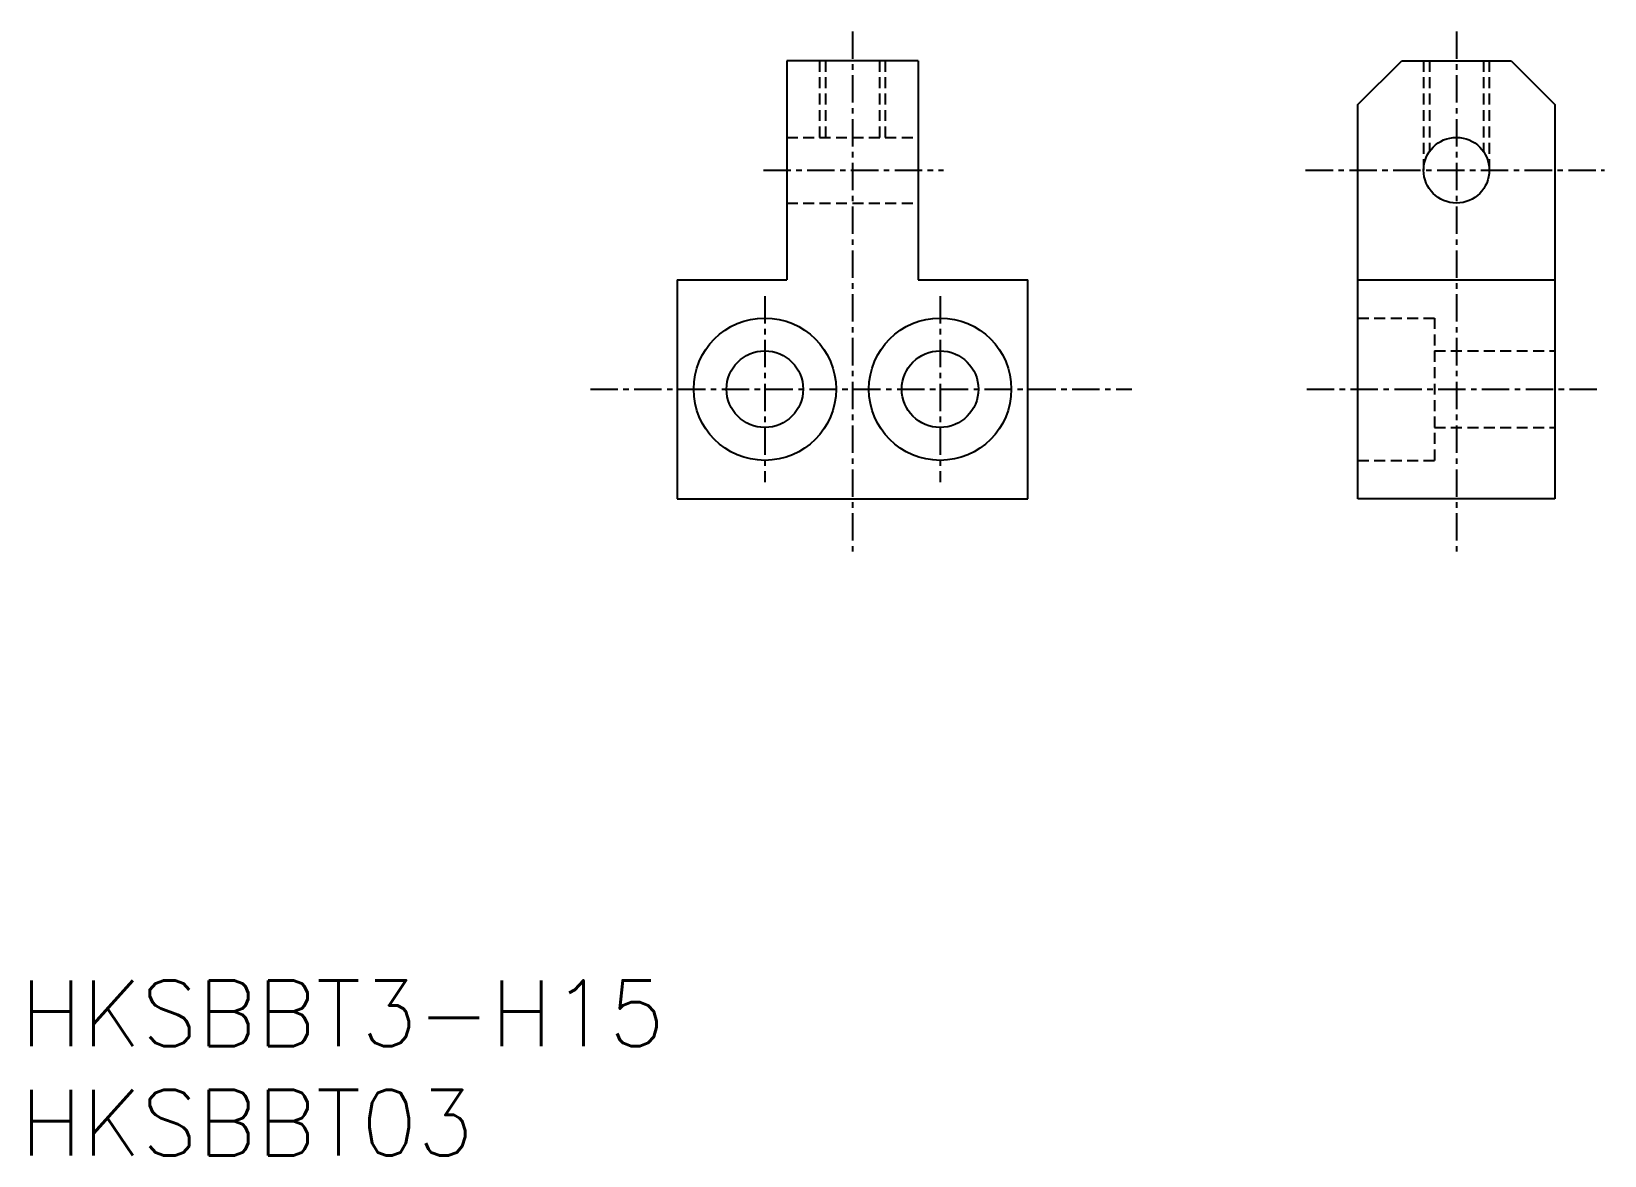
# Model space of a CAD drawing. Extents: x 0.5 to 72.3, y 0 to 51.3.
import ezdxf

# ---------------------------------------------------------------- set-up
doc = ezdxf.new("R2010")
doc.units = 0
doc.linetypes.add('CENTER', pattern=[2, 1.25, -0.25, 0.25, -0.25])
doc.linetypes.add('DASHED', pattern=[0.75, 0.5, -0.25])
doc.layers.get('0').update_dxf_attribs({"linetype": 'CONTINUOUS'})
doc.layers.add('CENTER', color=1, linetype='CENTER')
doc.styles.get("Standard").update_dxf_attribs({"font": 'txt.shx'})

# ---------------------------------------------------------------- blocks, each defined once
blk = doc.blocks.new('*U14')
at = {"color": 7, "linetype": 'CONTINUOUS'}
blk.add_text('HKSBBT03', height=3, dxfattribs=at).set_placement((0, 0))
blk = doc.blocks.new('*U15')
at = {"color": 7, "linetype": 'CONTINUOUS'}
blk.add_text('HKSBBT3-H15', height=3, dxfattribs=at).set_placement((0, 5))

msp = doc.modelspace()

# ---------------------------------------------------------------- linework, layer by layer
at = {"color": 7, "linetype": 'CONTINUOUS'}
for p, q in [((41, 50), (35, 50)), ((35, 50), (35, 40)), ((41, 50), (41, 40)), ((61.076, 48), (63.076, 50)), ((63.076, 50), (68.076, 50)), ((68.076, 50), (70.076, 48)), ((61.076, 30), (61.076, 48)), ((70.076, 48), (70.076, 30)), ((30, 40), (30, 30)), ((30, 40), (35, 40)), ((41, 40), (46, 40)), ((46, 30), (46, 40)), ((61.076, 40), (70.076, 40)), ((30, 30), (46, 30)), ((70.076, 30), (61.076, 30))]:
    msp.add_line(p, q, dxfattribs=at)
at = {"color": 3, "linetype": 'DASHED'}
for p, q in [((36.5, 50), (36.5, 46.5)), ((36.77, 50), (36.77, 46.5)), ((39.229, 50), (39.229, 46.5)), ((39.5, 50), (39.5, 46.5)), ((64.076, 50), (64.076, 45)), ((64.347, 50), (64.347, 45.859)), ((66.806, 50), (66.806, 45.859)), ((67.076, 50), (67.076, 45)), ((35, 46.5), (41, 46.5)), ((35, 43.5), (41, 43.5)), ((61.076, 38.25), (64.576, 38.25)), ((64.576, 38.25), (64.576, 31.75)), ((64.576, 36.75), (70.076, 36.75)), ((64.576, 33.25), (70.076, 33.25)), ((61.076, 31.75), (64.576, 31.75))]:
    msp.add_line(p, q, dxfattribs=at)
at = {"color": 7, "linetype": 'CONTINUOUS'}
for centre, radius in [((65.576, 45), 1.5), ((34, 35), 3.25), ((42, 35), 3.25), ((34, 35), 1.75), ((42, 35), 1.75)]:
    msp.add_circle(centre, radius, dxfattribs=at)
at = {"layer": 'CENTER', "color": 1, "linetype": 'CENTER'}
for p, q in [((38, 51.338), (38, 27.525)), ((65.576, 51.338), (65.576, 27.525)), ((33.932, 45), (42.16, 45)), ((58.69, 45), (72.338, 45)), ((34, 39.25), (34, 30.75)), ((42, 39.25), (42, 30.75)), ((26.034, 35), (50.76, 35)), ((58.741, 35), (72.091, 35))]:
    msp.add_line(p, q, dxfattribs=at)

# ---------------------------------------------------------------- block references
at = {"color": 7, "linetype": 'CONTINUOUS'}
for name in ['*U15', '*U14']:
    msp.add_blockref(name, (0, 0), dxfattribs=at)

doc.saveas('drawing.dxf')
